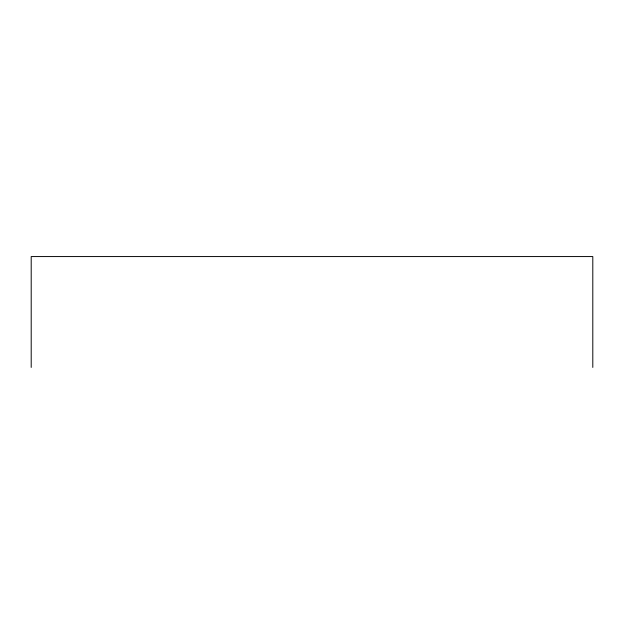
<?xml version="1.0" encoding="UTF-8"?>
<svg xmlns="http://www.w3.org/2000/svg" width="624" height="624" viewBox="0 0 624 624"><rect width="100%" height="100%" fill="white"/><g stroke="black" fill="none" stroke-linecap="round" stroke-linejoin="round"><path stroke-width="0.94" d="M592.8 367.435L592.8 256.565L31.2 256.565L31.2 367.435"/></g></svg>
